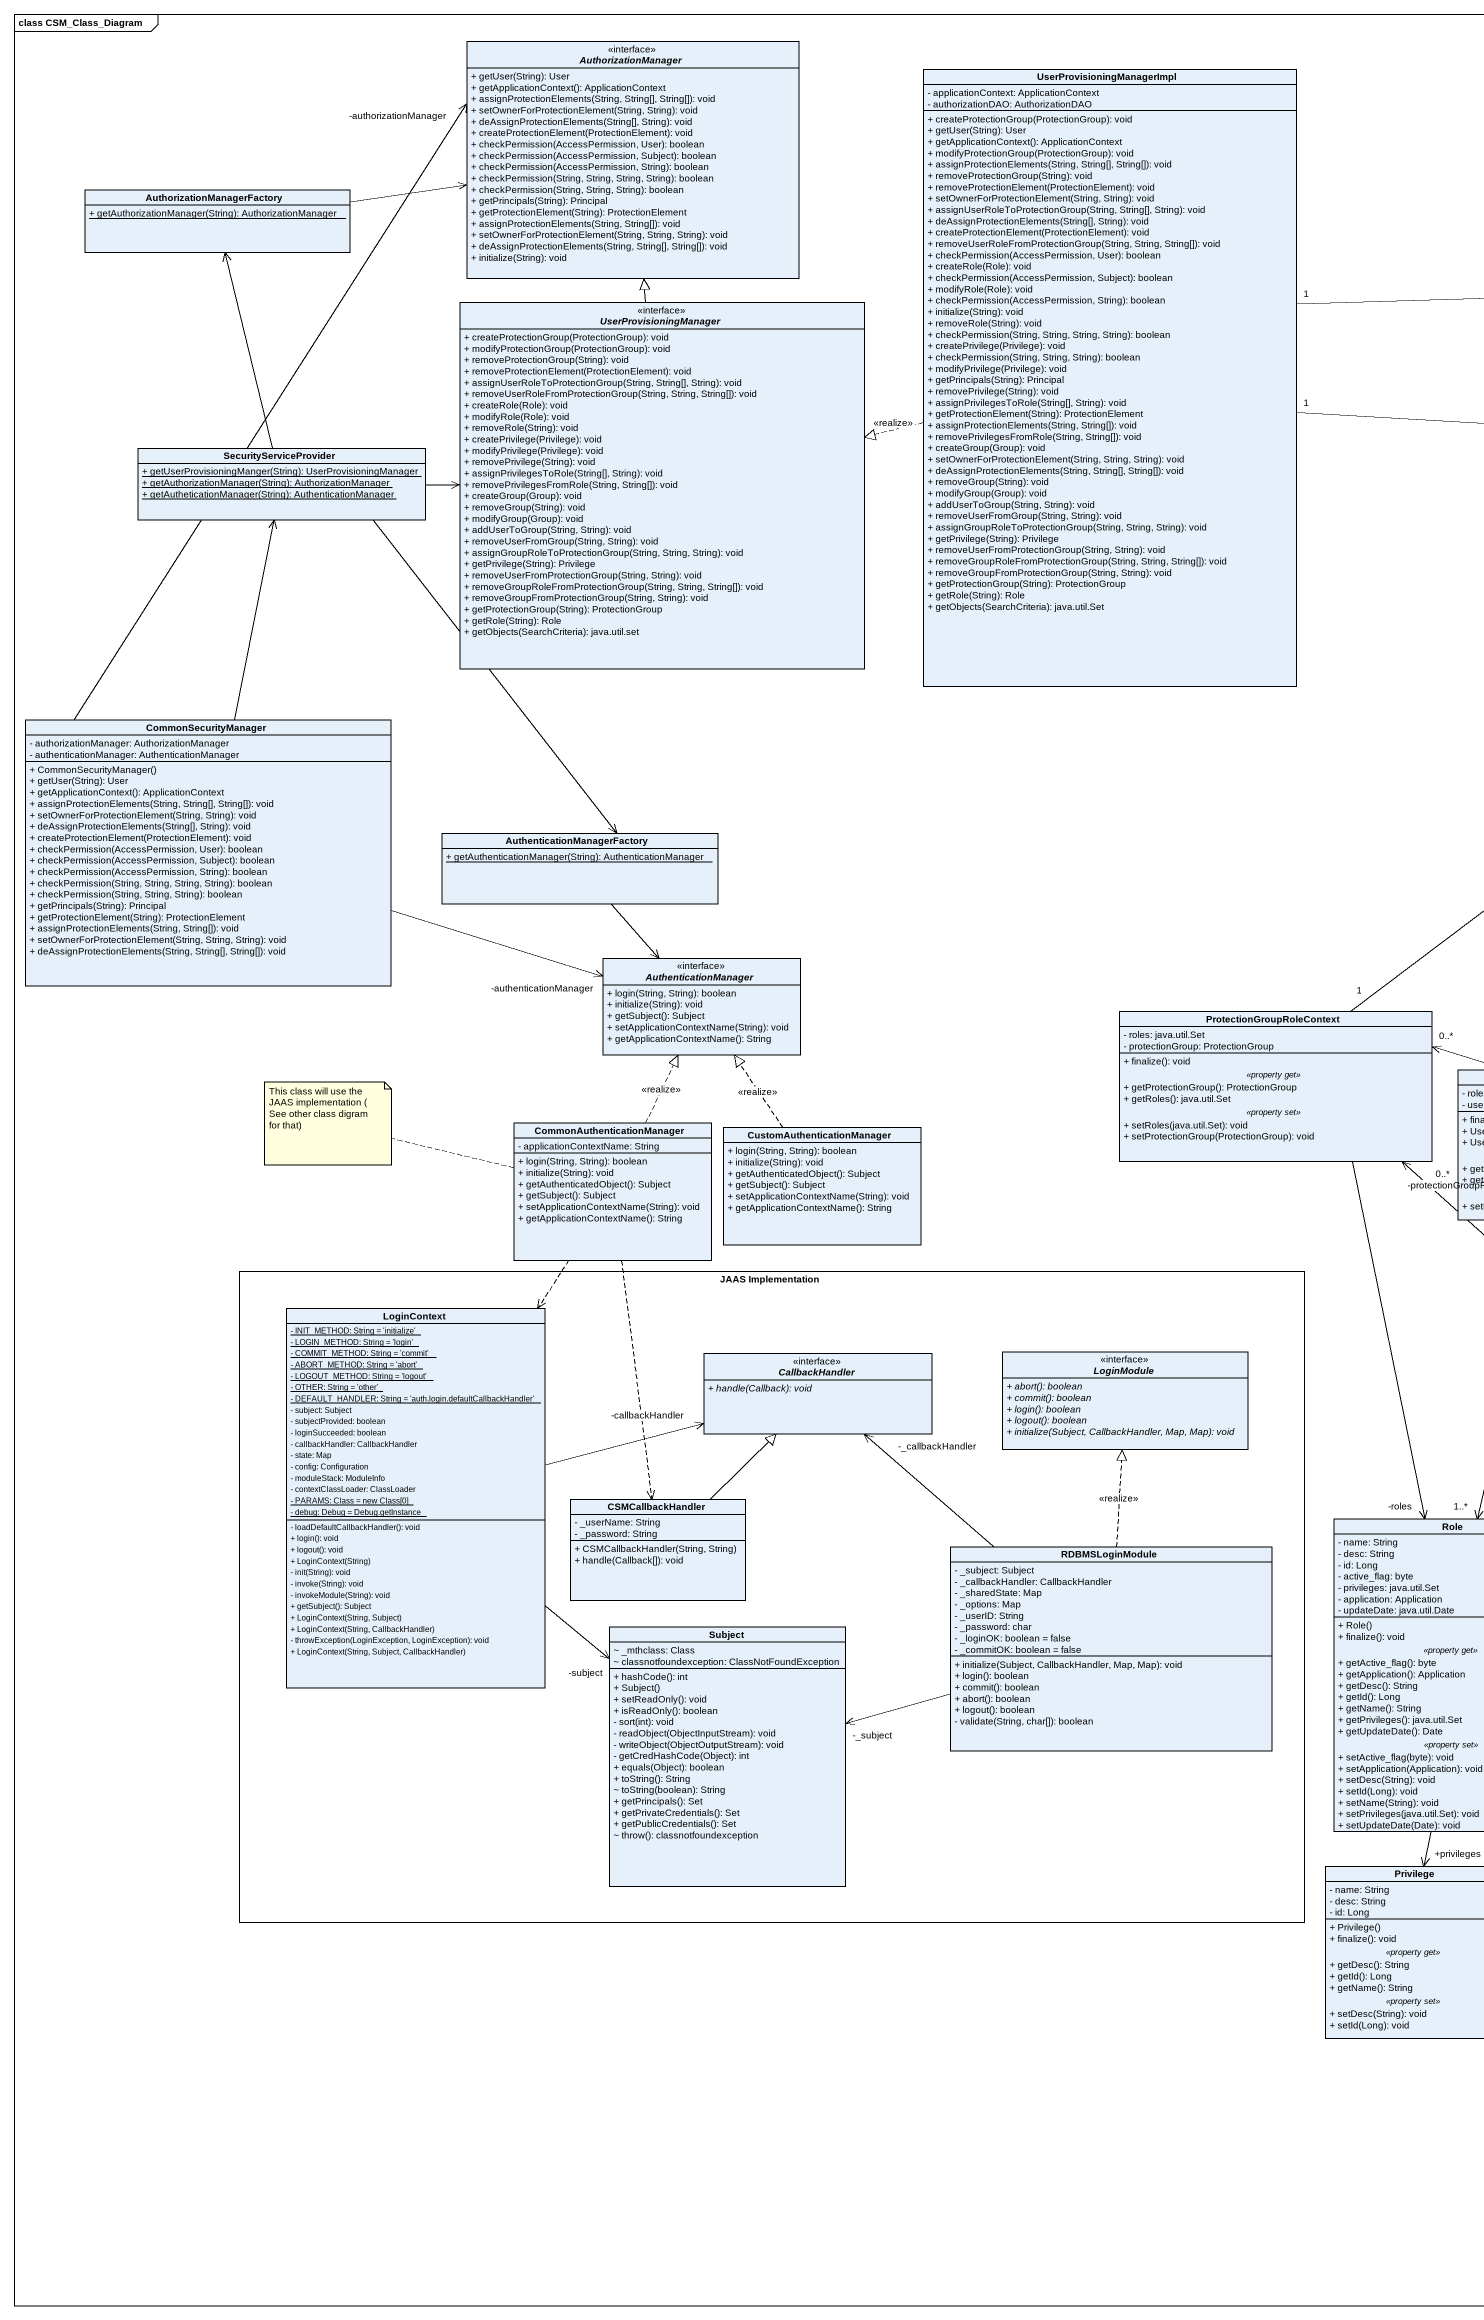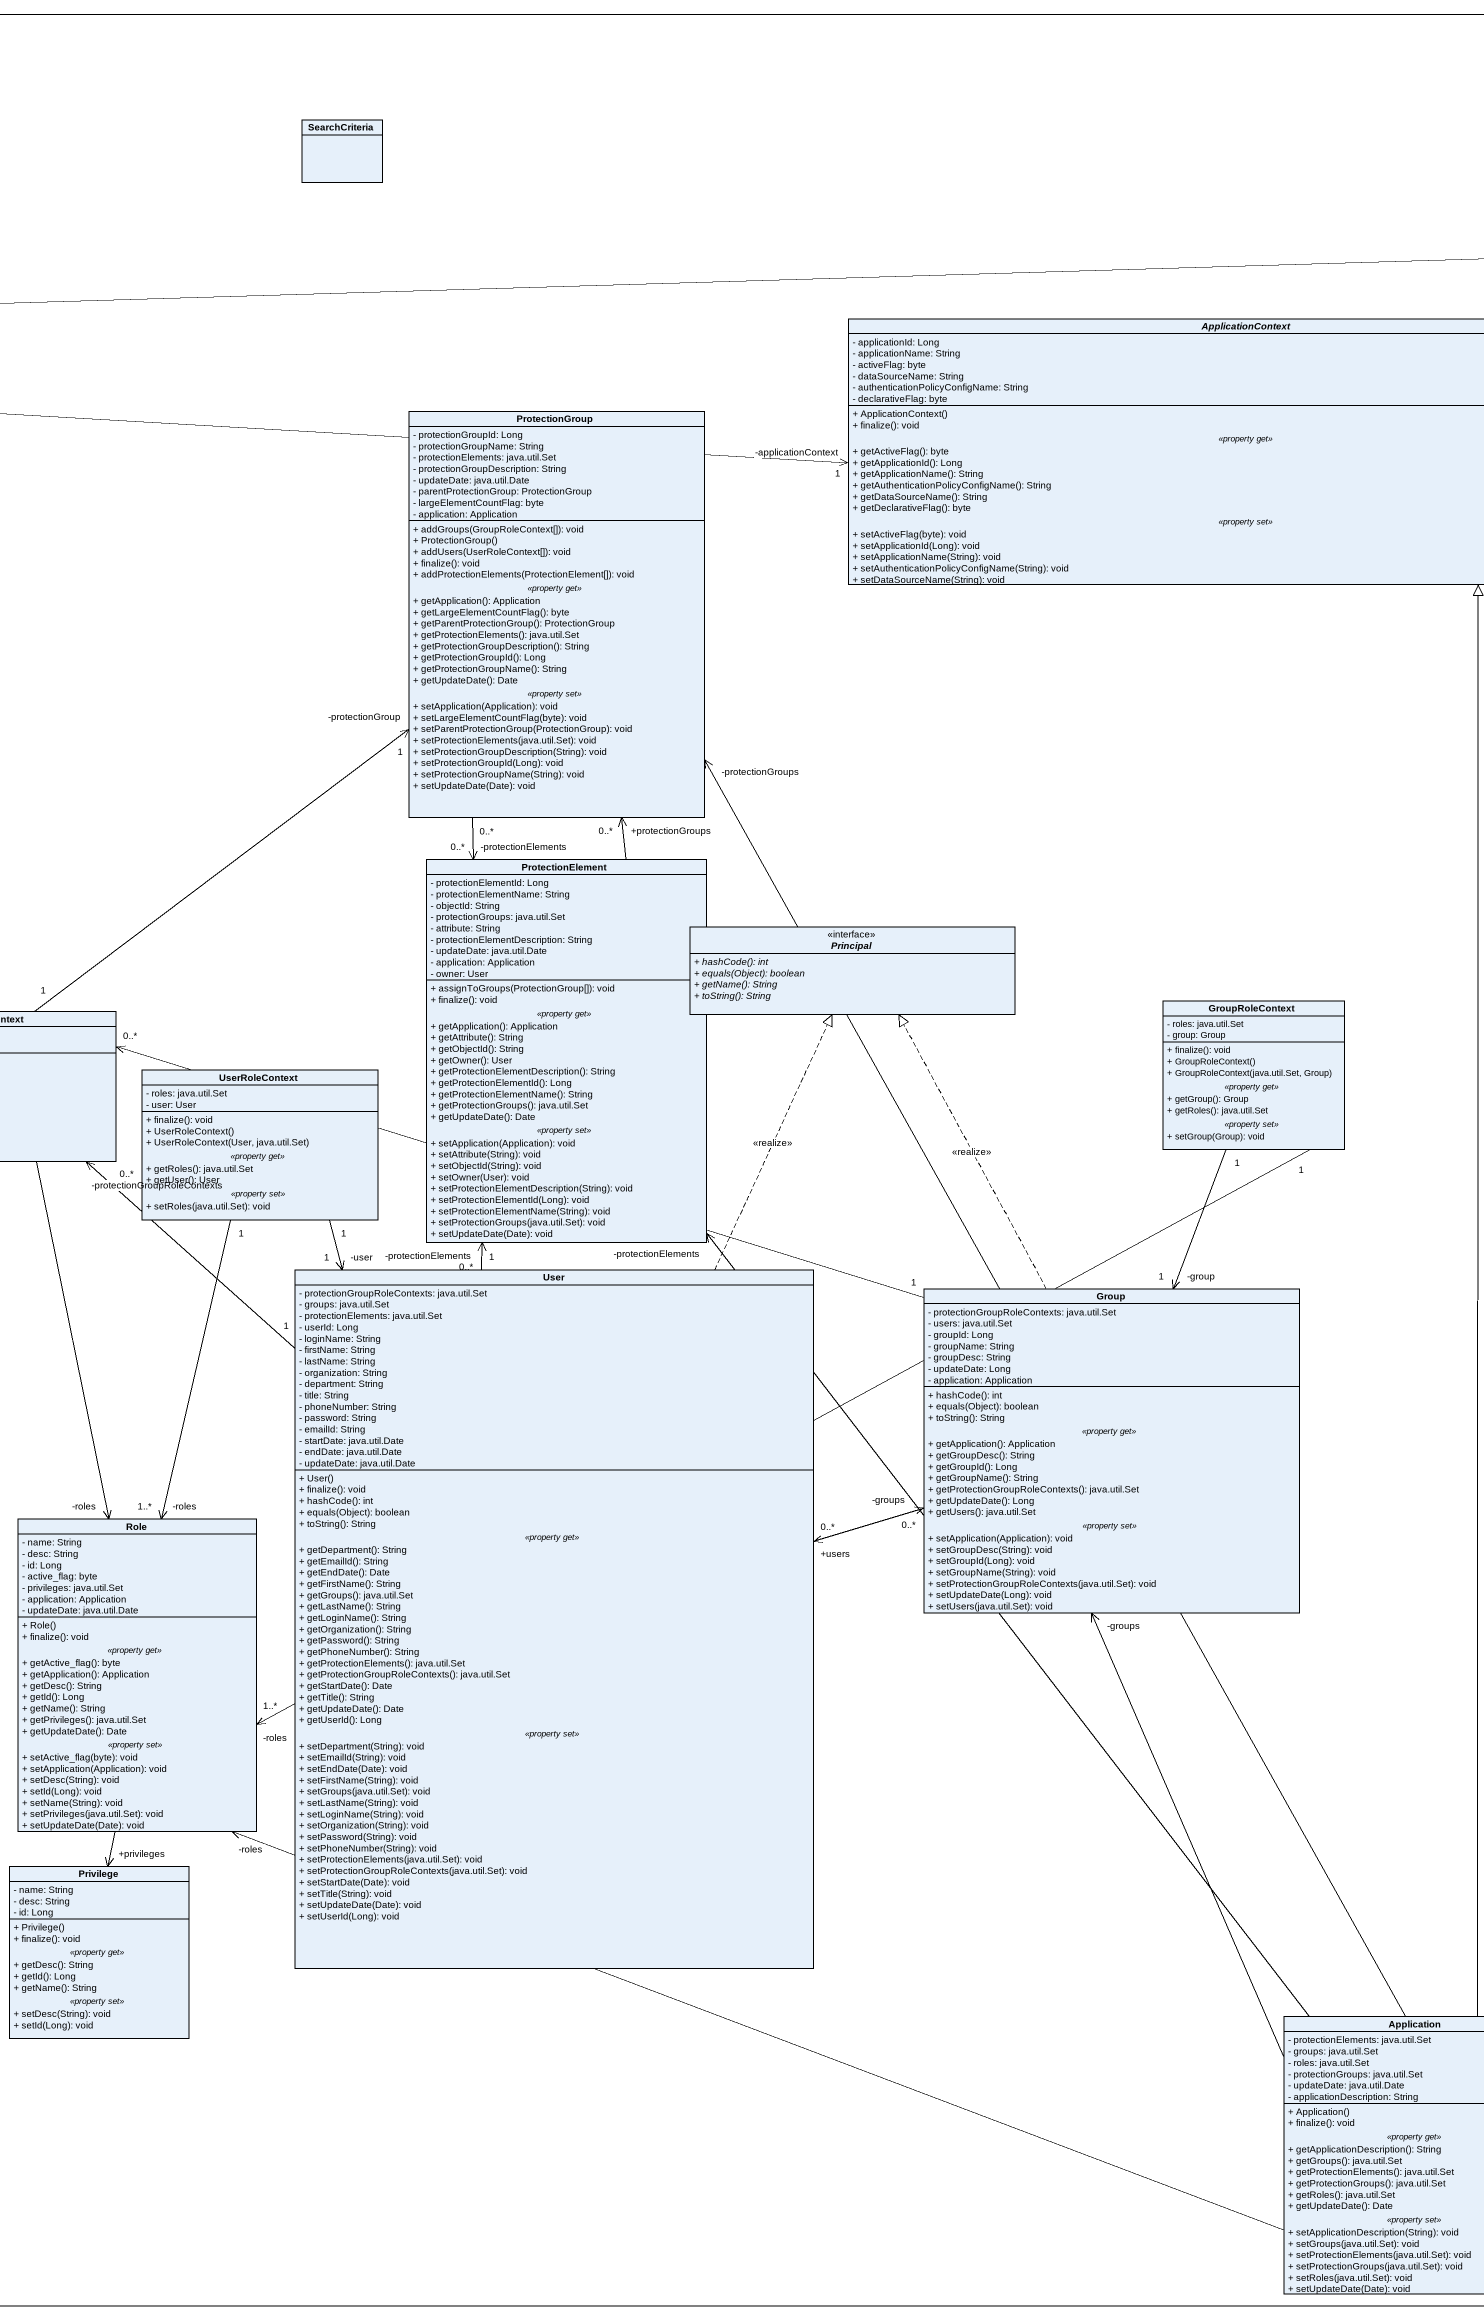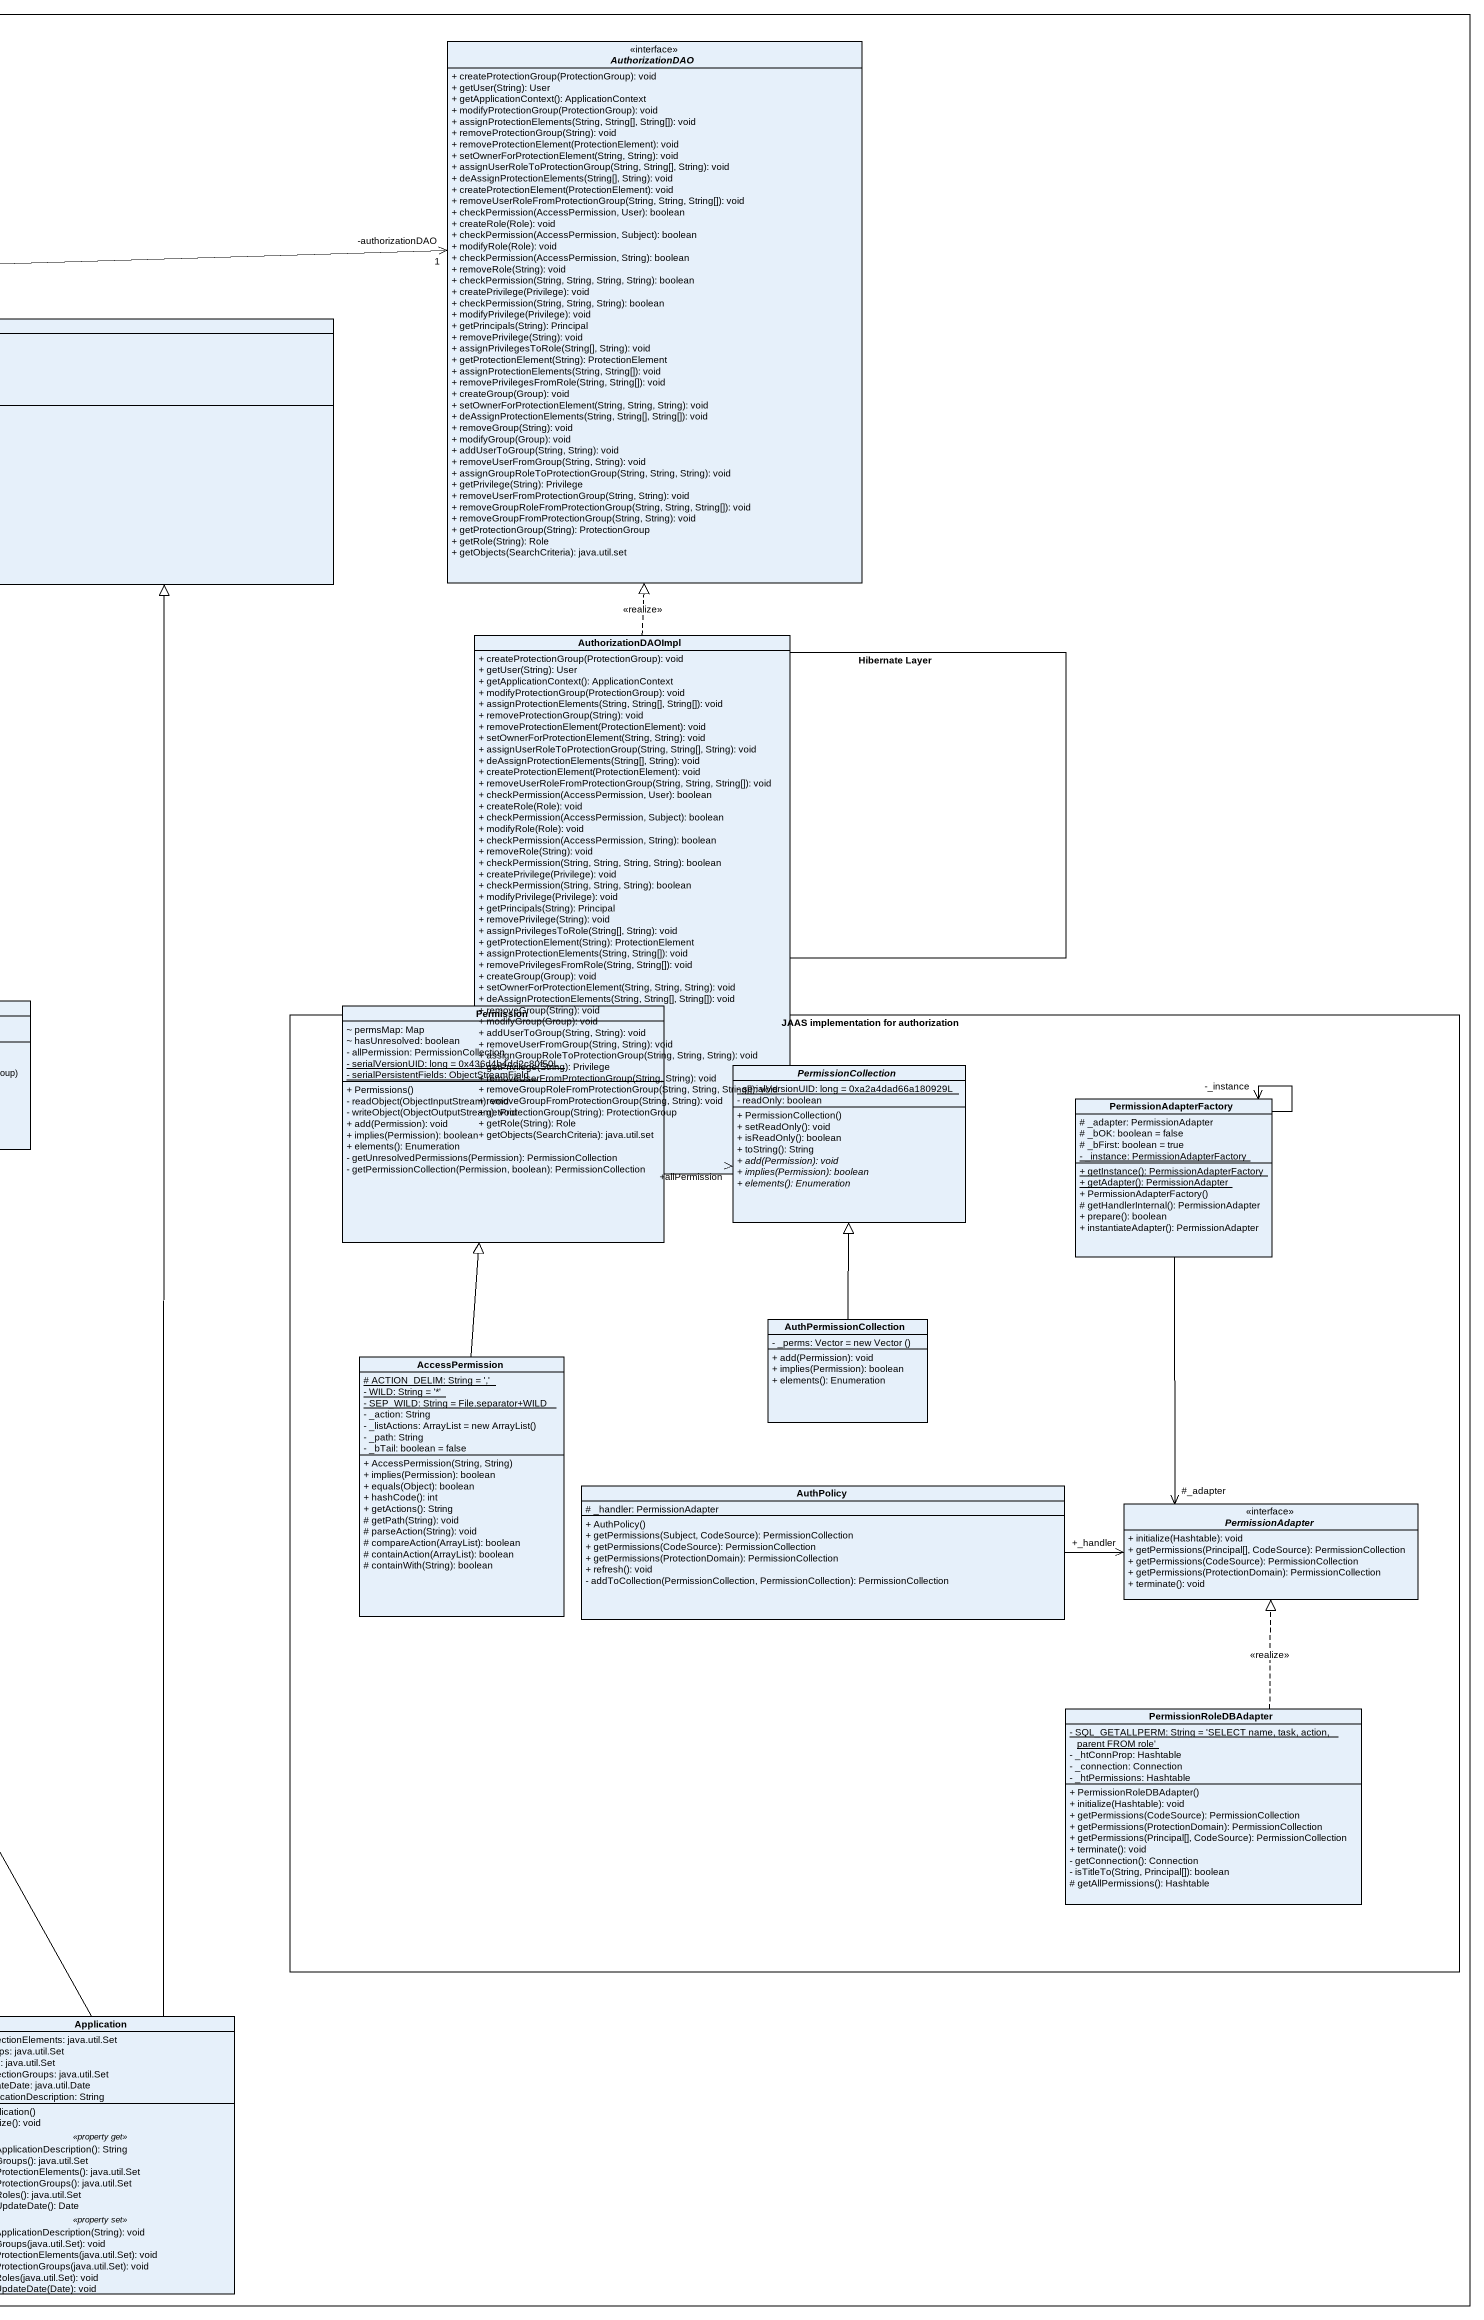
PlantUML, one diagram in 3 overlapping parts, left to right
@startuml
mainframe class CSM_Class_Diagram
allowmixing
hide circle
hide empty members
skinparam classAttributeIconSize 0
interface AuthorizationManager <<interface>> {
  + getUser(String): User
  + getApplicationContext(): ApplicationContext
  + assignProtectionElements(String, String[], String[]): void
  + setOwnerForProtectionElement(String, String): void
  + deAssignProtectionElements(String[], String): void
  + createProtectionElement(ProtectionElement): void
  + checkPermission(AccessPermission, User): boolean
  + checkPermission(AccessPermission, Subject): boolean
  + checkPermission(AccessPermission, String): boolean
  + checkPermission(String, String, String, String): boolean
  + checkPermission(String, String, String): boolean
  + getPrincipals(String): Principal
  + getProtectionElement(String): ProtectionElement
  + assignProtectionElements(String, String[]): void
  + setOwnerForProtectionElement(String, String, String): void
  + deAssignProtectionElements(String, String[], String[]): void
  + initialize(String): void
}
interface AuthorizationDAO <<interface>> {
  + createProtectionGroup(ProtectionGroup): void
  + getUser(String): User
  + getApplicationContext(): ApplicationContext
  + modifyProtectionGroup(ProtectionGroup): void
  + assignProtectionElements(String, String[], String[]): void
  + removeProtectionGroup(String): void
  + removeProtectionElement(ProtectionElement): void
  + setOwnerForProtectionElement(String, String): void
  + assignUserRoleToProtectionGroup(String, String[], String): void
  + deAssignProtectionElements(String[], String): void
  + createProtectionElement(ProtectionElement): void
  + removeUserRoleFromProtectionGroup(String, String, String[]): void
  + checkPermission(AccessPermission, User): boolean
  + createRole(Role): void
  + checkPermission(AccessPermission, Subject): boolean
  + modifyRole(Role): void
  + checkPermission(AccessPermission, String): boolean
  + removeRole(String): void
  + checkPermission(String, String, String, String): boolean
  + createPrivilege(Privilege): void
  + checkPermission(String, String, String): boolean
  + modifyPrivilege(Privilege): void
  + getPrincipals(String): Principal
  + removePrivilege(String): void
  + assignPrivilegesToRole(String[], String): void
  + getProtectionElement(String): ProtectionElement
  + assignProtectionElements(String, String[]): void
  + removePrivilegesFromRole(String, String[]): void
  + createGroup(Group): void
  + setOwnerForProtectionElement(String, String, String): void
  + deAssignProtectionElements(String, String[], String[]): void
  + removeGroup(String): void
  + modifyGroup(Group): void
  + addUserToGroup(String, String): void
  + removeUserFromGroup(String, String): void
  + assignGroupRoleToProtectionGroup(String, String, String): void
  + getPrivilege(String): Privilege
  + removeUserFromProtectionGroup(String, String): void
  + removeGroupRoleFromProtectionGroup(String, String, String[]): void
  + removeGroupFromProtectionGroup(String, String): void
  + getProtectionGroup(String): ProtectionGroup
  + getRole(String): Role
  + getObjects(SearchCriteria): java.util.set
}
class UserProvisioningManagerImpl {
  - applicationContext: ApplicationContext
  - authorizationDAO: AuthorizationDAO
  + createProtectionGroup(ProtectionGroup): void
  + getUser(String): User
  + getApplicationContext(): ApplicationContext
  + modifyProtectionGroup(ProtectionGroup): void
  + assignProtectionElements(String, String[], String[]): void
  + removeProtectionGroup(String): void
  + removeProtectionElement(ProtectionElement): void
  + setOwnerForProtectionElement(String, String): void
  + assignUserRoleToProtectionGroup(String, String[], String): void
  + deAssignProtectionElements(String[], String): void
  + createProtectionElement(ProtectionElement): void
  + removeUserRoleFromProtectionGroup(String, String, String[]): void
  + checkPermission(AccessPermission, User): boolean
  + createRole(Role): void
  + checkPermission(AccessPermission, Subject): boolean
  + modifyRole(Role): void
  + checkPermission(AccessPermission, String): boolean
  + initialize(String): void
  + removeRole(String): void
  + checkPermission(String, String, String, String): boolean
  + createPrivilege(Privilege): void
  + checkPermission(String, String, String): boolean
  + modifyPrivilege(Privilege): void
  + getPrincipals(String): Principal
  + removePrivilege(String): void
  + assignPrivilegesToRole(String[], String): void
  + getProtectionElement(String): ProtectionElement
  + assignProtectionElements(String, String[]): void
  + removePrivilegesFromRole(String, String[]): void
  + createGroup(Group): void
  + setOwnerForProtectionElement(String, String, String): void
  + deAssignProtectionElements(String, String[], String[]): void
  + removeGroup(String): void
  + modifyGroup(Group): void
  + addUserToGroup(String, String): void
  + removeUserFromGroup(String, String): void
  + assignGroupRoleToProtectionGroup(String, String, String): void
  + getPrivilege(String): Privilege
  + removeUserFromProtectionGroup(String, String): void
  + removeGroupRoleFromProtectionGroup(String, String, String[]): void
  + removeGroupFromProtectionGroup(String, String): void
  + getProtectionGroup(String): ProtectionGroup
  + getRole(String): Role
  + getObjects(SearchCriteria): java.util.Set
}
class SearchCriteria
class AuthorizationManagerFactory {
  {static} + getAuthorizationManager(String): AuthorizationManager
}
interface UserProvisioningManager <<interface>> {
  + createProtectionGroup(ProtectionGroup): void
  + modifyProtectionGroup(ProtectionGroup): void
  + removeProtectionGroup(String): void
  + removeProtectionElement(ProtectionElement): void
  + assignUserRoleToProtectionGroup(String, String[], String): void
  + removeUserRoleFromProtectionGroup(String, String, String[]): void
  + createRole(Role): void
  + modifyRole(Role): void
  + removeRole(String): void
  + createPrivilege(Privilege): void
  + modifyPrivilege(Privilege): void
  + removePrivilege(String): void
  + assignPrivilegesToRole(String[], String): void
  + removePrivilegesFromRole(String, String[]): void
  + createGroup(Group): void
  + removeGroup(String): void
  + modifyGroup(Group): void
  + addUserToGroup(String, String): void
  + removeUserFromGroup(String, String): void
  + assignGroupRoleToProtectionGroup(String, String, String): void
  + getPrivilege(String): Privilege
  + removeUserFromProtectionGroup(String, String): void
  + removeGroupRoleFromProtectionGroup(String, String, String[]): void
  + removeGroupFromProtectionGroup(String, String): void
  + getProtectionGroup(String): ProtectionGroup
  + getRole(String): Role
  + getObjects(SearchCriteria): java.util.set
}
abstract class ApplicationContext {
  - applicationId: Long
  - applicationName: String
  - activeFlag: byte
  - dataSourceName: String
  - authenticationPolicyConfigName: String
  - declarativeFlag: byte
  --
  + ApplicationContext()
  + finalize(): void
  .. <<property get>> ..
  + getActiveFlag(): byte
  + getApplicationId(): Long
  + getApplicationName(): String
  + getAuthenticationPolicyConfigName(): String
  + getDataSourceName(): String
  + getDeclarativeFlag(): byte
  .. <<property set>> ..
  + setActiveFlag(byte): void
  + setApplicationId(Long): void
  + setApplicationName(String): void
  + setAuthenticationPolicyConfigName(String): void
  + setDataSourceName(String): void
}
class ProtectionGroup {
  - protectionGroupId: Long
  - protectionGroupName: String
  - protectionElements: java.util.Set
  - protectionGroupDescription: String
  - updateDate: java.util.Date
  - parentProtectionGroup: ProtectionGroup
  - largeElementCountFlag: byte
  - application: Application
  --
  + addGroups(GroupRoleContext[]): void
  + ProtectionGroup()
  + addUsers(UserRoleContext[]): void
  + finalize(): void
  + addProtectionElements(ProtectionElement[]): void
  .. <<property get>> ..
  + getApplication(): Application
  + getLargeElementCountFlag(): byte
  + getParentProtectionGroup(): ProtectionGroup
  + getProtectionElements(): java.util.Set
  + getProtectionGroupDescription(): String
  + getProtectionGroupId(): Long
  + getProtectionGroupName(): String
  + getUpdateDate(): Date
  .. <<property set>> ..
  + setApplication(Application): void
  + setLargeElementCountFlag(byte): void
  + setParentProtectionGroup(ProtectionGroup): void
  + setProtectionElements(java.util.Set): void
  + setProtectionGroupDescription(String): void
  + setProtectionGroupId(Long): void
  + setProtectionGroupName(String): void
  + setUpdateDate(Date): void
}
class SecurityServiceProvider {
  {static} + getUserProvisioningManger(String): UserProvisioningManager
  {static} + getAuthorizationManager(String): AuthorizationManager
  {static} + getAutheticationManager(String): AuthenticationManager
}
class AuthorizationDAOImpl {
  + createProtectionGroup(ProtectionGroup): void
  + getUser(String): User
  + getApplicationContext(): ApplicationContext
  + modifyProtectionGroup(ProtectionGroup): void
  + assignProtectionElements(String, String[], String[]): void
  + removeProtectionGroup(String): void
  + removeProtectionElement(ProtectionElement): void
  + setOwnerForProtectionElement(String, String): void
  + assignUserRoleToProtectionGroup(String, String[], String): void
  + deAssignProtectionElements(String[], String): void
  + createProtectionElement(ProtectionElement): void
  + removeUserRoleFromProtectionGroup(String, String, String[]): void
  + checkPermission(AccessPermission, User): boolean
  + createRole(Role): void
  + checkPermission(AccessPermission, Subject): boolean
  + modifyRole(Role): void
  + checkPermission(AccessPermission, String): boolean
  + removeRole(String): void
  + checkPermission(String, String, String, String): boolean
  + createPrivilege(Privilege): void
  + checkPermission(String, String, String): boolean
  + modifyPrivilege(Privilege): void
  + getPrincipals(String): Principal
  + removePrivilege(String): void
  + assignPrivilegesToRole(String[], String): void
  + getProtectionElement(String): ProtectionElement
  + assignProtectionElements(String, String[]): void
  + removePrivilegesFromRole(String, String[]): void
  + createGroup(Group): void
  + setOwnerForProtectionElement(String, String, String): void
  + deAssignProtectionElements(String, String[], String[]): void
  + removeGroup(String): void
  + modifyGroup(Group): void
  + addUserToGroup(String, String): void
  + removeUserFromGroup(String, String): void
  + assignGroupRoleToProtectionGroup(String, String, String): void
  + getPrivilege(String): Privilege
  + removeUserFromProtectionGroup(String, String): void
  + removeGroupRoleFromProtectionGroup(String, String, String[]): void
  + removeGroupFromProtectionGroup(String, String): void
  + getProtectionGroup(String): ProtectionGroup
  + getRole(String): Role
  + getObjects(SearchCriteria): java.util.set
}
rectangle "Hibernate Layer" as Hibernate_Layer
class CommonSecurityManager {
  - authorizationManager: AuthorizationManager
  - authenticationManager: AuthenticationManager
  + CommonSecurityManager()
  + getUser(String): User
  + getApplicationContext(): ApplicationContext
  + assignProtectionElements(String, String[], String[]): void
  + setOwnerForProtectionElement(String, String): void
  + deAssignProtectionElements(String[], String): void
  + createProtectionElement(ProtectionElement): void
  + checkPermission(AccessPermission, User): boolean
  + checkPermission(AccessPermission, Subject): boolean
  + checkPermission(AccessPermission, String): boolean
  + checkPermission(String, String, String, String): boolean
  + checkPermission(String, String, String): boolean
  + getPrincipals(String): Principal
  + getProtectionElement(String): ProtectionElement
  + assignProtectionElements(String, String[]): void
  + setOwnerForProtectionElement(String, String, String): void
  + deAssignProtectionElements(String, String[], String[]): void
}
class AuthenticationManagerFactory {
  {static} + getAuthenticationManager(String): AuthenticationManager
}
class ProtectionElement {
  - protectionElementId: Long
  - protectionElementName: String
  - objectId: String
  - protectionGroups: java.util.Set
  - attribute: String
  - protectionElementDescription: String
  - updateDate: java.util.Date
  - application: Application
  - owner: User
  --
  + assignToGroups(ProtectionGroup[]): void
  + finalize(): void
  .. <<property get>> ..
  + getApplication(): Application
  + getAttribute(): String
  + getObjectId(): String
  + getOwner(): User
  + getProtectionElementDescription(): String
  + getProtectionElementId(): Long
  + getProtectionElementName(): String
  + getProtectionGroups(): java.util.Set
  + getUpdateDate(): Date
  .. <<property set>> ..
  + setApplication(Application): void
  + setAttribute(String): void
  + setObjectId(String): void
  + setOwner(User): void
  + setProtectionElementDescription(String): void
  + setProtectionElementId(Long): void
  + setProtectionElementName(String): void
  + setProtectionGroups(java.util.Set): void
  + setUpdateDate(Date): void
}
interface Principal <<interface>> {
  {abstract} + hashCode(): int
  {abstract} + equals(Object): boolean
  {abstract} + getName(): String
  {abstract} + toString(): String
}
interface AuthenticationManager <<interface>> {
  + login(String, String): boolean
  + initialize(String): void
  + getSubject(): Subject
  + setApplicationContextName(String): void
  + getApplicationContextName(): String
}
class ProtectionGroupRoleContext {
  - roles: java.util.Set
  - protectionGroup: ProtectionGroup
  --
  + finalize(): void
  .. <<property get>> ..
  + getProtectionGroup(): ProtectionGroup
  + getRoles(): java.util.Set
  .. <<property set>> ..
  + setRoles(java.util.Set): void
  + setProtectionGroup(ProtectionGroup): void
}
class GroupRoleContext {
  - roles: java.util.Set
  - group: Group
  --
  + finalize(): void
  + GroupRoleContext()
  + GroupRoleContext(java.util.Set, Group)
  .. <<property get>> ..
  + getGroup(): Group
  + getRoles(): java.util.Set
  .. <<property set>> ..
  + setGroup(Group): void
}
rectangle "JAAS implementation for authorization" as JAAS_implementation_for {
  abstract class PermissionCollection {
    {static} - serialVersionUID: long = 0xa2a4dad66a180929L
    - readOnly: boolean
    + PermissionCollection()
    + setReadOnly(): void
    + isReadOnly(): boolean
    + toString(): String
    {abstract} + add(Permission): void
    {abstract} + implies(Permission): boolean
    {abstract} + elements(): Enumeration
  }
  class PermissionAdapterFactory {
    # _adapter: PermissionAdapter
    # _bOK: boolean = false
    # _bFirst: boolean = true
    {static} - _instance: PermissionAdapterFactory
    {static} + getInstance(): PermissionAdapterFactory
    {static} + getAdapter(): PermissionAdapter
    + PermissionAdapterFactory()
    # getHandlerInternal(): PermissionAdapter
    + prepare(): boolean
    + instantiateAdapter(): PermissionAdapter
  }
  class AuthPermissionCollection {
    {field} - _perms: Vector = new Vector ()
    + add(Permission): void
    + implies(Permission): boolean
    + elements(): Enumeration
  }
  class AccessPermission {
    {static} # ACTION_DELIM: String = ','
    {static} - WILD: String = '*'
    {static} - SEP_WILD: String = File.separator+WILD
    - _action: String
    {field} - _listActions: ArrayList = new ArrayList()
    - _path: String
    - _bTail: boolean = false
    + AccessPermission(String, String)
    + implies(Permission): boolean
    + equals(Object): boolean
    + hashCode(): int
    + getActions(): String
    # getPath(String): void
    # parseAction(String): void
    # compareAction(ArrayList): boolean
    # containAction(ArrayList): boolean
    # containWith(String): boolean
  }
  class AuthPolicy {
    # _handler: PermissionAdapter
    + AuthPolicy()
    + getPermissions(Subject, CodeSource): PermissionCollection
    + getPermissions(CodeSource): PermissionCollection
    + getPermissions(ProtectionDomain): PermissionCollection
    + refresh(): void
    - addToCollection(PermissionCollection, PermissionCollection): PermissionCollection
  }
  interface PermissionAdapter <<interface>> {
    + initialize(Hashtable): void
    + getPermissions(Principal[], CodeSource): PermissionCollection
    + getPermissions(CodeSource): PermissionCollection
    + getPermissions(ProtectionDomain): PermissionCollection
    + terminate(): void
  }
  class PermissionRoleDBAdapter {
    {static} - SQL_GETALLPERM: String = 'SELECT name, task, action, parent FROM role'
    - _htConnProp: Hashtable
    - _connection: Connection
    - _htPermissions: Hashtable
    + PermissionRoleDBAdapter()
    + initialize(Hashtable): void
    + getPermissions(CodeSource): PermissionCollection
    + getPermissions(ProtectionDomain): PermissionCollection
    + getPermissions(Principal[], CodeSource): PermissionCollection
    + terminate(): void
    - getConnection(): Connection
    - isTitleTo(String, Principal[]): boolean
    # getAllPermissions(): Hashtable
  }
}
class Permission {
  ~ permsMap: Map
  ~ hasUnresolved: boolean
  - allPermission: PermissionCollection
  {static} - serialVersionUID: long = 0x436d4b4dd2c80f50L
  {static} - serialPersistentFields: ObjectStreamField
  + Permissions()
  - readObject(ObjectInputStream): void
  - writeObject(ObjectOutputStream): void
  + add(Permission): void
  + implies(Permission): boolean
  + elements(): Enumeration
  - getUnresolvedPermissions(Permission): PermissionCollection
  - getPermissionCollection(Permission, boolean): PermissionCollection
}
class UserRoleContext {
  - roles: java.util.Set
  - user: User
  --
  + finalize(): void
  + UserRoleContext()
  + UserRoleContext(User, java.util.Set)
  .. <<property get>> ..
  + getRoles(): java.util.Set
  + getUser(): User
  .. <<property set>> ..
  + setRoles(java.util.Set): void
}
class CommonAuthenticationManager {
  - applicationContextName: String
  + login(String, String): boolean
  + initialize(String): void
  + getAuthenticatedObject(): Subject
  + getSubject(): Subject
  + setApplicationContextName(String): void
  + getApplicationContextName(): String
}
class CustomAuthenticationManager {
  + login(String, String): boolean
  + initialize(String): void
  + getAuthenticatedObject(): Subject
  + getSubject(): Subject
  + setApplicationContextName(String): void
  + getApplicationContextName(): String
}
rectangle "JAAS Implementation" as JAAS_Implementation {
  class LoginContext {
    {static} - INIT_METHOD: String = 'initialize'
    {static} - LOGIN_METHOD: String = 'login'
    {static} - COMMIT_METHOD: String = 'commit'
    {static} - ABORT_METHOD: String = 'abort'
    {static} - LOGOUT_METHOD: String = 'logout'
    {static} - OTHER: String = 'other'
    {static} - DEFAULT_HANDLER: String = 'auth.login.defaultCallbackHandler'
    - subject: Subject
    - subjectProvided: boolean
    - loginSucceeded: boolean
    - callbackHandler: CallbackHandler
    - state: Map
    - config: Configuration
    - moduleStack: ModuleInfo
    - contextClassLoader: ClassLoader
    {static} - PARAMS: Class = new Class[0]
    {static} - debug: Debug = Debug.getInstance
    - loadDefaultCallbackHandler(): void
    + login(): void
    + logout(): void
    + LoginContext(String)
    - init(String): void
    - invoke(String): void
    - invokeModule(String): void
    + getSubject(): Subject
    + LoginContext(String, Subject)
    + LoginContext(String, CallbackHandler)
    - throwException(LoginException, LoginException): void
    + LoginContext(String, Subject, CallbackHandler)
  }
  interface CallbackHandler <<interface>> {
    {abstract} + handle(Callback): void
  }
  interface LoginModule <<interface>> {
    {abstract} + abort(): boolean
    {abstract} + commit(): boolean
    {abstract} + login(): boolean
    {abstract} + logout(): boolean
    {abstract} + initialize(Subject, CallbackHandler, Map, Map): void
  }
  class CSMCallbackHandler {
    - _userName: String
    - _password: String
    + CSMCallbackHandler(String, String)
    + handle(Callback[]): void
  }
  class RDBMSLoginModule {
    - _subject: Subject
    - _callbackHandler: CallbackHandler
    - _sharedState: Map
    - _options: Map
    - _userID: String
    - _password: char
    - _loginOK: boolean = false
    - _commitOK: boolean = false
    + initialize(Subject, CallbackHandler, Map, Map): void
    + login(): boolean
    + commit(): boolean
    + abort(): boolean
    + logout(): boolean
    - validate(String, char[]): boolean
  }
  class Subject {
    ~ _mthclass: Class
    ~ classnotfoundexception: ClassNotFoundException
    + hashCode(): int
    + Subject()
    + setReadOnly(): void
    + isReadOnly(): boolean
    - sort(int): void
    - readObject(ObjectInputStream): void
    - writeObject(ObjectOutputStream): void
    - getCredHashCode(Object): int
    + equals(Object): boolean
    + toString(): String
    ~ toString(boolean): String
    + getPrincipals(): Set
    + getPrivateCredentials(): Set
    + getPublicCredentials(): Set
    ~ throw(): classnotfoundexception
  }
}
class User {
  - protectionGroupRoleContexts: java.util.Set
  - groups: java.util.Set
  - protectionElements: java.util.Set
  - userId: Long
  - loginName: String
  - firstName: String
  - lastName: String
  - organization: String
  - department: String
  - title: String
  - phoneNumber: String
  - password: String
  - emailId: String
  - startDate: java.util.Date
  - endDate: java.util.Date
  - updateDate: java.util.Date
  --
  + User()
  + finalize(): void
  + hashCode(): int
  + equals(Object): boolean
  + toString(): String
  .. <<property get>> ..
  + getDepartment(): String
  + getEmailId(): String
  + getEndDate(): Date
  + getFirstName(): String
  + getGroups(): java.util.Set
  + getLastName(): String
  + getLoginName(): String
  + getOrganization(): String
  + getPassword(): String
  + getPhoneNumber(): String
  + getProtectionElements(): java.util.Set
  + getProtectionGroupRoleContexts(): java.util.Set
  + getStartDate(): Date
  + getTitle(): String
  + getUpdateDate(): Date
  + getUserId(): Long
  .. <<property set>> ..
  + setDepartment(String): void
  + setEmailId(String): void
  + setEndDate(Date): void
  + setFirstName(String): void
  + setGroups(java.util.Set): void
  + setLastName(String): void
  + setLoginName(String): void
  + setOrganization(String): void
  + setPassword(String): void
  + setPhoneNumber(String): void
  + setProtectionElements(java.util.Set): void
  + setProtectionGroupRoleContexts(java.util.Set): void
  + setStartDate(Date): void
  + setTitle(String): void
  + setUpdateDate(Date): void
  + setUserId(Long): void
}
class "Group" as Group_ {
  - protectionGroupRoleContexts: java.util.Set
  - users: java.util.Set
  - groupId: Long
  - groupName: String
  - groupDesc: String
  - updateDate: Long
  - application: Application
  --
  + hashCode(): int
  + equals(Object): boolean
  + toString(): String
  .. <<property get>> ..
  + getApplication(): Application
  + getGroupDesc(): String
  + getGroupId(): Long
  + getGroupName(): String
  + getProtectionGroupRoleContexts(): java.util.Set
  + getUpdateDate(): Long
  + getUsers(): java.util.Set
  .. <<property set>> ..
  + setApplication(Application): void
  + setGroupDesc(String): void
  + setGroupId(Long): void
  + setGroupName(String): void
  + setProtectionGroupRoleContexts(java.util.Set): void
  + setUpdateDate(Long): void
  + setUsers(java.util.Set): void
}
class Role {
  - name: String
  - desc: String
  - id: Long
  - active_flag: byte
  - privileges: java.util.Set
  - application: Application
  - updateDate: java.util.Date
  --
  + Role()
  + finalize(): void
  .. <<property get>> ..
  + getActive_flag(): byte
  + getApplication(): Application
  + getDesc(): String
  + getId(): Long
  + getName(): String
  + getPrivileges(): java.util.Set
  + getUpdateDate(): Date
  .. <<property set>> ..
  + setActive_flag(byte): void
  + setApplication(Application): void
  + setDesc(String): void
  + setId(Long): void
  + setName(String): void
  + setPrivileges(java.util.Set): void
  + setUpdateDate(Date): void
}
class Privilege {
  - name: String
  - desc: String
  - id: Long
  --
  + Privilege()
  + finalize(): void
  .. <<property get>> ..
  + getDesc(): String
  + getId(): Long
  + getName(): String
  .. <<property set>> ..
  + setDesc(String): void
  + setId(Long): void
}
class Application {
  - protectionElements: java.util.Set
  - groups: java.util.Set
  - roles: java.util.Set
  - protectionGroups: java.util.Set
  - updateDate: java.util.Date
  - applicationDescription: String
  --
  + Application()
  + finalize(): void
  .. <<property get>> ..
  + getApplicationDescription(): String
  + getGroups(): java.util.Set
  + getProtectionElements(): java.util.Set
  + getProtectionGroups(): java.util.Set
  + getRoles(): java.util.Set
  + getUpdateDate(): Date
  .. <<property set>> ..
  + setApplicationDescription(String): void
  + setGroups(java.util.Set): void
  + setProtectionElements(java.util.Set): void
  + setProtectionGroups(java.util.Set): void
  + setRoles(java.util.Set): void
  + setUpdateDate(Date): void
}
UserProvisioningManagerImpl "1" -right-> "-authorizationDAO\n1" AuthorizationDAO
UserProvisioningManagerImpl .left.|> UserProvisioningManager : <<realize>>
UserProvisioningManagerImpl "1" -right-> "-applicationContext\n1" ApplicationContext
AuthorizationManagerFactory -right-> AuthorizationManager
UserProvisioningManager -up-|> AuthorizationManager
ProtectionGroup "0..*" --> "-protectionElements\n0..*" ProtectionElement
SecurityServiceProvider -up-> AuthorizationManagerFactory
SecurityServiceProvider -right-> UserProvisioningManager
SecurityServiceProvider --> AuthenticationManagerFactory
AuthorizationDAOImpl .up.|> AuthorizationDAO : <<realize>>
CommonSecurityManager -up-> "-authorizationManager" AuthorizationManager
CommonSecurityManager -up-> SecurityServiceProvider
CommonSecurityManager -right-> "-authenticationManager" AuthenticationManager
AuthenticationManagerFactory --> AuthenticationManager
ProtectionElement -up-> "+protectionGroups\n0..*" ProtectionGroup
ProtectionGroupRoleContext "1" -up-> "-protectionGroup\n1" ProtectionGroup
ProtectionGroupRoleContext --> "-roles" Role
GroupRoleContext "1" --> "-group\n1" Group_
GroupRoleContext "1" -left-> "-roles\n1..*" Role
Permission -right-> "+allPermission" PermissionCollection
UserRoleContext "1" --> "-user\n1" User
UserRoleContext "1" --> "-roles\n1..*" Role
PermissionAdapterFactory --> "-_instance" PermissionAdapterFactory
PermissionAdapterFactory --> "#_adapter" PermissionAdapter
CommonAuthenticationManager .up.|> AuthenticationManager : <<realize>>
CommonAuthenticationManager ..> LoginContext
CommonAuthenticationManager ..> CSMCallbackHandler
CustomAuthenticationManager .up.|> AuthenticationManager : <<realize>>
LoginContext -right-> "-callbackHandler" CallbackHandler
LoginContext --> "-subject" Subject
User "1" -up-> "-protectionElements\n0..*" ProtectionElement
User .up.|> Principal : <<realize>>
User "1" -up-> "-protectionGroupRoleContexts\n0..*" ProtectionGroupRoleContext
User -right-> "-groups" Group_
Group_ .up.|> Principal : <<realize>>
Group_ "1" -left-> "0..*" ProtectionGroupRoleContext
Group_ "0..*" -left-> "+users\n0..*" User
AuthPermissionCollection -up-|> PermissionCollection
AccessPermission -up-|> Permission
CSMCallbackHandler -up-|> CallbackHandler
AuthPolicy -right-> "+_handler" PermissionAdapter
RDBMSLoginModule -up-> "-_callbackHandler" CallbackHandler
RDBMSLoginModule .up.|> LoginModule : <<realize>>
RDBMSLoginModule -left-> "-_subject" Subject
Role --> "+privileges" Privilege
PermissionRoleDBAdapter .up.|> PermissionAdapter : <<realize>>
Application -up-|> ApplicationContext
Application -up-> "-protectionGroups" ProtectionGroup
Application -up-> "-protectionElements" ProtectionElement
Application -up-> "-groups" Group_
Application -left-> "-roles" Role
note left of CommonAuthenticationManager : This class will use the JAAS implementation ( See other class digram for that)
@enduml
